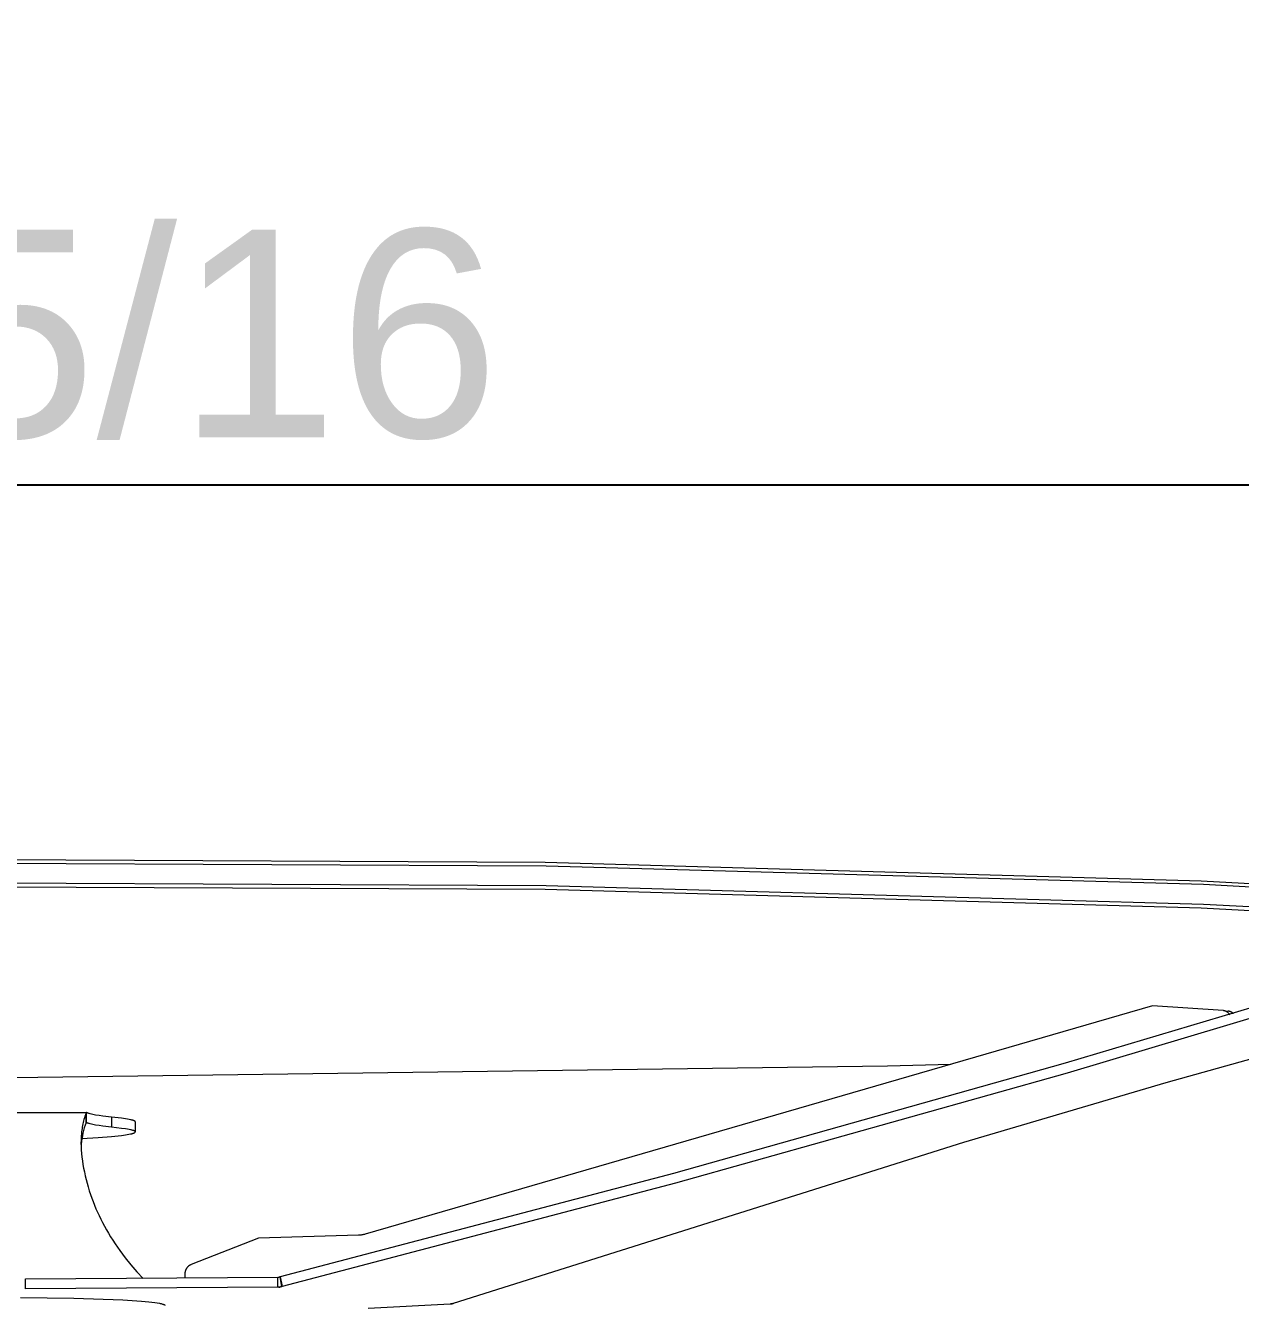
# Model space of a CAD drawing. Header units: inches. Extents: x 214 to 477, y -11 to 187.
# Drawn here: x 258.21 to 272.49, y 172.45 to 187.49 of the extents above; entities that cross this region are included whole.
import ezdxf

# ---------------------------------------------------------------- set-up
doc = ezdxf.new("R2010")
doc.units = ezdxf.units.IN
doc.layers.add('ZANO_R', color=7, linetype='Continuous', lineweight=0)
doc.layers.add('ZANO_W', color=1, linetype='Continuous', lineweight=0)
doc.styles.get("Standard").update_dxf_attribs({"font": 'arial.ttf'})
doc.dimstyles.new('amerykanie', dxfattribs={"dimtxt": 50, "dimasz": 50, "dimexe": 0.5, "dimexo": 0.5, "dimgap": 1, "dimtad": 1, "dimdec": 0, "dimzin": 0, "dimlunit": 5, "dimtxsty": 'Standard', "dimcen": 0.09, "dimclrd": 1, "dimclre": 1, "dimclrt": 1, "dimazin": 0, "dimtfac": 1, "dimtdec": 0, "dimtmove": 0, "dimatfit": 3, "dimfxl": 1, "dimtzin": 0, "dimarcsym": 1})

# ---------------------------------------------------------------- blocks, each defined once
blk = doc.blocks.new('*D359')
at = {"layer": 'ZANO_W', "color": 1, "lineweight": -2}
for p, q in [((236.449, 176.796), (236.449, 182.59)), ((279.757, 176.797), (279.757, 182.59)), ((237.449, 182.09), (278.757, 182.09))]:
    blk.add_line(p, q, dxfattribs=at)
at = {"layer": 'ZANO_W', "color": 1}
for points in [[(237.449, 182.256), (237.449, 181.923), (236.449, 182.09)], [(278.757, 181.923), (278.757, 182.256), (279.757, 182.09)]]:
    blk.add_solid(points, dxfattribs=at)
at = {"layer": 'ZANO_W', "color": 1, "insert": (258.103, 183.851), "char_height": 2.4375, "attachment_point": 5}
blk.add_mtext('43 5/16', dxfattribs=at)

msp = doc.modelspace()

# ---------------------------------------------------------------- linework, layer by layer
at = {"layer": 'ZANO_R'}
for p, q in [((255.58382, 177.65444), (264.33299, 177.61422)), ((264.32166, 177.65156), (255.5884, 177.69171)), ((272.03183, 177.43318), (264.32166, 177.65156)), ((264.33299, 177.61422), (272.05721, 177.39544)), ((264.33299, 177.37832), (255.58382, 177.41854)), ((255.5884, 177.37718), (264.32166, 177.33703)), ((264.32166, 177.33703), (272.03183, 177.11865)), ((272.05721, 177.15954), (264.33299, 177.37832)), ((274.95651, 177.27643), (272.03183, 177.43318)), ((272.05721, 177.39544), (274.98721, 177.23841)), ((274.98721, 177.00251), (272.05721, 177.15954)), ((272.03183, 177.11865), (274.95651, 176.9619)), ((273.36741, 176.16891), (270.43345, 175.29254)), ((271.45749, 175.96632), (262.20568, 173.28374)), ((273.39081, 176.05464), (270.45685, 175.17828)), ((272.2888, 175.91148), (271.45749, 175.96632)), ((271.6192, 175.06495), (274.68634, 175.92861)), ((272.29218, 175.91114), (272.2888, 175.91148)), ((272.29556, 175.91069), (272.29218, 175.91114)), ((272.29891, 175.91012), (272.29556, 175.91069)), ((272.29651, 175.91078), (272.34759, 175.90581)), ((272.30225, 175.90943), (272.29891, 175.91012)), ((272.30555, 175.90863), (272.30225, 175.90943)), ((272.30883, 175.90772), (272.30555, 175.90863)), ((272.31208, 175.90669), (272.30883, 175.90772)), ((272.31528, 175.90556), (272.31208, 175.90669)), ((272.31845, 175.90431), (272.31528, 175.90556)), ((272.32157, 175.90295), (272.31845, 175.90431)), ((272.32465, 175.90149), (272.32157, 175.90295)), ((272.32767, 175.89992), (272.32465, 175.90149)), ((272.33063, 175.89825), (272.32767, 175.89992)), ((272.33354, 175.89648), (272.33063, 175.89825)), ((272.33638, 175.89461), (272.33354, 175.89648)), ((272.33916, 175.89264), (272.33638, 175.89461)), ((272.34187, 175.89058), (272.33916, 175.89264)), ((272.3445, 175.88843), (272.34187, 175.89058)), ((272.34706, 175.88618), (272.3445, 175.88843)), ((272.34954, 175.88385), (272.34706, 175.88618)), ((272.35088, 175.9054), (272.34759, 175.90581)), ((272.35194, 175.88144), (272.34954, 175.88385)), ((272.35415, 175.90489), (272.35088, 175.9054)), ((272.35425, 175.87894), (272.35194, 175.88144)), ((272.3574, 175.90426), (272.35415, 175.90489)), ((272.35648, 175.87637), (272.35425, 175.87894)), ((272.35861, 175.87372), (272.35648, 175.87637)), ((272.36064, 175.90352), (272.3574, 175.90426)), ((272.36066, 175.871), (272.35861, 175.87372)), ((272.36384, 175.90267), (272.36064, 175.90352)), ((272.36261, 175.86821), (272.36066, 175.871)), ((272.36446, 175.86535), (272.36261, 175.86821)), ((272.36701, 175.9017), (272.36384, 175.90267)), ((272.36621, 175.86243), (272.36446, 175.86535)), ((272.37015, 175.90063), (272.36701, 175.9017)), ((272.37325, 175.89945), (272.37015, 175.90063)), ((272.3763, 175.89817), (272.37325, 175.89945)), ((272.37931, 175.89678), (272.3763, 175.89817)), ((272.38227, 175.89529), (272.37931, 175.89678)), ((272.38518, 175.89369), (272.38227, 175.89529)), ((272.38803, 175.892), (272.38518, 175.89369)), ((272.39081, 175.89021), (272.38803, 175.892)), ((272.39354, 175.88833), (272.39081, 175.89021)), ((272.3962, 175.88635), (272.39354, 175.88833)), ((272.39879, 175.88428), (272.3962, 175.88635)), ((272.40131, 175.88212), (272.39879, 175.88428)), ((272.40375, 175.87988), (272.40131, 175.88212)), ((272.40611, 175.87755), (272.40375, 175.87988)), ((272.40839, 175.87515), (272.40611, 175.87755)), ((268.34296, 175.25746), (258.06383, 175.12245)), ((270.43345, 175.29254), (265.83109, 173.99662)), ((269.08861, 175.27946), (268.34296, 175.25746)), ((270.45685, 175.17828), (265.85449, 173.88235)), ((269.24246, 174.36545), (271.6192, 175.06495)), ((257.7097, 174.71599), (258.9304, 174.71407)), ((258.89197, 174.5976), (258.88796, 174.57971)), ((258.89633, 174.6154), (258.89197, 174.5976)), ((258.90103, 174.63311), (258.89633, 174.6154)), ((258.90607, 174.65073), (258.90103, 174.63311)), ((258.91184, 174.66947), (258.90607, 174.65073)), ((258.91804, 174.68808), (258.91184, 174.66947)), ((258.92607, 174.59417), (258.91512, 174.56368)), ((258.92215, 174.6994), (258.91804, 174.68808)), ((258.92441, 174.70499), (258.92215, 174.6994)), ((258.92561, 174.70775), (258.92441, 174.70499)), ((258.92686, 174.71049), (258.92561, 174.70775)), ((258.92607, 174.59417), (258.92686, 174.71049)), ((258.92607, 174.59417), (258.92621, 174.59432)), ((258.92621, 174.59432), (258.92637, 174.59445)), ((258.92637, 174.59445), (258.92653, 174.59459)), ((258.92653, 174.59459), (258.92669, 174.59471)), ((258.92669, 174.59471), (258.92686, 174.59484)), ((258.92686, 174.71049), (258.93158, 174.71375)), ((258.92686, 174.59484), (258.92703, 174.59495)), ((258.92703, 174.59495), (258.9272, 174.59506)), ((258.9272, 174.59506), (258.92738, 174.59517)), ((258.92738, 174.59517), (258.92756, 174.59526)), ((258.92756, 174.59526), (258.92775, 174.59535)), ((258.92775, 174.59535), (258.92794, 174.59544)), ((258.92794, 174.59544), (258.92813, 174.59552)), ((258.92813, 174.59552), (258.92832, 174.59559)), ((258.92832, 174.59559), (258.92852, 174.59565)), ((258.92852, 174.59565), (258.92872, 174.59571)), ((258.92872, 174.59571), (258.92892, 174.59576)), ((258.92892, 174.59576), (258.92912, 174.59581)), ((258.92912, 174.59581), (258.92932, 174.59585)), ((258.92932, 174.59585), (258.92953, 174.59588)), ((258.92953, 174.59588), (258.92973, 174.5959)), ((258.92973, 174.5959), (258.92994, 174.59592)), ((258.92994, 174.59592), (258.93014, 174.59593)), ((258.93014, 174.59593), (258.93035, 174.59593)), ((258.93035, 174.59593), (258.93056, 174.59593)), ((258.93056, 174.59593), (258.93076, 174.59591)), ((258.93076, 174.59591), (258.93097, 174.59589)), ((258.93097, 174.59589), (258.93117, 174.59587)), ((258.93117, 174.59587), (258.93138, 174.59584)), ((258.93138, 174.59584), (258.93158, 174.5958)), ((258.93305, 174.71296), (258.93158, 174.71375)), ((258.93158, 174.5958), (258.93158, 174.71375)), ((258.93305, 174.59501), (258.93158, 174.5958)), ((258.93459, 174.71218), (258.93305, 174.71296)), ((258.93459, 174.59423), (258.93305, 174.59501)), ((258.93642, 174.7113), (258.93459, 174.71218)), ((258.93642, 174.59335), (258.93459, 174.59423)), ((258.93833, 174.71043), (258.93642, 174.7113)), ((258.94246, 174.70867), (258.93833, 174.71043)), ((258.94695, 174.70692), (258.94246, 174.70867)), ((258.95183, 174.70518), (258.94695, 174.70692)), ((258.95707, 174.70343), (258.95183, 174.70518)), ((258.96269, 174.70169), (258.95707, 174.70343)), ((258.975, 174.69821), (258.96269, 174.70169)), ((258.98874, 174.69475), (258.975, 174.69821)), ((259.00388, 174.69131), (258.98874, 174.69475)), ((259.03826, 174.68446), (259.00388, 174.69131)), ((259.07791, 174.6777), (259.03826, 174.68446)), ((259.12261, 174.67102), (259.07791, 174.6777)), ((259.22628, 174.65799), (259.12261, 174.67102)), ((259.34282, 174.64591), (259.22628, 174.65799)), ((259.22628, 174.65799), (259.22628, 174.54005)), ((259.39061, 174.63946), (259.34282, 174.64591)), ((259.41162, 174.63615), (259.39061, 174.63946)), ((259.43061, 174.63279), (259.41162, 174.63615)), ((259.44752, 174.62938), (259.43061, 174.63279)), ((259.45518, 174.62766), (259.44752, 174.62938)), ((259.4623, 174.62593), (259.45518, 174.62766)), ((259.46887, 174.62419), (259.4623, 174.62593)), ((259.47489, 174.62244), (259.46887, 174.62419)), ((259.48035, 174.62069), (259.47489, 174.62244)), ((259.48287, 174.61981), (259.48035, 174.62069)), ((259.48524, 174.61893), (259.48287, 174.61981)), ((259.48748, 174.61804), (259.48524, 174.61893)), ((259.48958, 174.61716), (259.48748, 174.61804)), ((259.49153, 174.61627), (259.48958, 174.61716)), ((259.49334, 174.61538), (259.49153, 174.61627)), ((259.49419, 174.61494), (259.49334, 174.61538)), ((259.49501, 174.6145), (259.49419, 174.61494)), ((259.49578, 174.61405), (259.49501, 174.6145)), ((259.49653, 174.61361), (259.49578, 174.61405)), ((259.49724, 174.61316), (259.49653, 174.61361)), ((259.49791, 174.61272), (259.49724, 174.61316)), ((259.49854, 174.61227), (259.49791, 174.61272)), ((259.49914, 174.61182), (259.49854, 174.61227)), ((259.4997, 174.61138), (259.49914, 174.61182)), ((259.50023, 174.61093), (259.4997, 174.61138)), ((259.50048, 174.61071), (259.50023, 174.61093)), ((259.50072, 174.61049), (259.50048, 174.61071)), ((259.50095, 174.61026), (259.50072, 174.61049)), ((259.50118, 174.61004), (259.50095, 174.61026)), ((259.50139, 174.60982), (259.50118, 174.61004)), ((259.50159, 174.60959), (259.50139, 174.60982)), ((259.50179, 174.60937), (259.50159, 174.60959)), ((259.50198, 174.60914), (259.50179, 174.60937)), ((259.50215, 174.60892), (259.50198, 174.60914)), ((259.50232, 174.6087), (259.50215, 174.60892)), ((259.50248, 174.60847), (259.50232, 174.6087)), ((259.50263, 174.60825), (259.50248, 174.60847)), ((259.50277, 174.60803), (259.50263, 174.60825)), ((259.5029, 174.6078), (259.50277, 174.60803)), ((259.50303, 174.60758), (259.5029, 174.6078)), ((259.50314, 174.60736), (259.50303, 174.60758)), ((259.50324, 174.60713), (259.50314, 174.60736)), ((259.50334, 174.60691), (259.50324, 174.60713)), ((259.50343, 174.60669), (259.50334, 174.60691)), ((259.5035, 174.60646), (259.50343, 174.60669)), ((259.50357, 174.60624), (259.5035, 174.60646)), ((259.50363, 174.60601), (259.50357, 174.60624)), ((259.50368, 174.60579), (259.50363, 174.60601)), ((259.50372, 174.60557), (259.50368, 174.60579)), ((259.50375, 174.60534), (259.50372, 174.60557)), ((259.50378, 174.60512), (259.50375, 174.60534)), ((259.50379, 174.6049), (259.50378, 174.60512)), ((259.50379, 174.60467), (259.50379, 174.6049)), ((259.50379, 174.60467), (259.50379, 174.48748)), ((258.87103, 174.47052), (258.86803, 174.43379)), ((258.87301, 174.48884), (258.87103, 174.47052)), ((258.87532, 174.50712), (258.87301, 174.48884)), ((258.87796, 174.52536), (258.87532, 174.50712)), ((258.88095, 174.54354), (258.87796, 174.52536)), ((258.88428, 174.56166), (258.88095, 174.54354)), ((258.88872, 174.47018), (258.8821, 174.43846)), ((258.88796, 174.57971), (258.88428, 174.56166)), ((258.89643, 174.50165), (258.88872, 174.47018)), ((258.90523, 174.53283), (258.89643, 174.50165)), ((258.91512, 174.56368), (258.90523, 174.53283)), ((258.93833, 174.59248), (258.93642, 174.59335)), ((258.94246, 174.59073), (258.93833, 174.59248)), ((258.94695, 174.58898), (258.94246, 174.59073)), ((258.95183, 174.58723), (258.94695, 174.58898)), ((258.95707, 174.58548), (258.95183, 174.58723)), ((258.96269, 174.58374), (258.95707, 174.58548)), ((258.975, 174.58026), (258.96269, 174.58374)), ((258.98874, 174.5768), (258.975, 174.58026)), ((259.00388, 174.57336), (258.98874, 174.5768)), ((259.03826, 174.56651), (259.00388, 174.57336)), ((259.07791, 174.55975), (259.03826, 174.56651)), ((259.12261, 174.55307), (259.07791, 174.55975)), ((259.22628, 174.54005), (259.12261, 174.55307)), ((259.22359, 174.43316), (259.34098, 174.44526)), ((259.34306, 174.52793), (259.22628, 174.54005)), ((259.34098, 174.44526), (259.38917, 174.45172)), ((259.39093, 174.52147), (259.34306, 174.52793)), ((259.38917, 174.45172), (259.41037, 174.45503)), ((259.41196, 174.51815), (259.39093, 174.52147)), ((259.41037, 174.45503), (259.42954, 174.4584)), ((259.43096, 174.51478), (259.41196, 174.51815)), ((259.42954, 174.4584), (259.44662, 174.46182)), ((259.44787, 174.51136), (259.43096, 174.51478)), ((259.44662, 174.46182), (259.46155, 174.46527)), ((259.45552, 174.50963), (259.44787, 174.51136)), ((259.46263, 174.5079), (259.45552, 174.50963)), ((259.46155, 174.46527), (259.4682, 174.46702)), ((259.46919, 174.50615), (259.46263, 174.5079)), ((259.4682, 174.46702), (259.47429, 174.46877)), ((259.47519, 174.5044), (259.46919, 174.50615)), ((259.47429, 174.46877), (259.47982, 174.47053)), ((259.48063, 174.50264), (259.47519, 174.5044)), ((259.47982, 174.47053), (259.48238, 174.47141)), ((259.48314, 174.50176), (259.48063, 174.50264)), ((259.48238, 174.47141), (259.48479, 174.47229)), ((259.48551, 174.50088), (259.48314, 174.50176)), ((259.48479, 174.47229), (259.48706, 174.47318)), ((259.48774, 174.49999), (259.48551, 174.50088)), ((259.48706, 174.47318), (259.48919, 174.47407)), ((259.48982, 174.4991), (259.48774, 174.49999)), ((259.48919, 174.47407), (259.49117, 174.47496)), ((259.49176, 174.49821), (259.48982, 174.4991)), ((259.49117, 174.47496), (259.49302, 174.47584)), ((259.49356, 174.49732), (259.49176, 174.49821)), ((259.49302, 174.47584), (259.49388, 174.47629)), ((259.4944, 174.49688), (259.49356, 174.49732)), ((259.49388, 174.47629), (259.49471, 174.47674)), ((259.49521, 174.49643), (259.4944, 174.49688)), ((259.49471, 174.47674), (259.49551, 174.47718)), ((259.49598, 174.49599), (259.49521, 174.49643)), ((259.49551, 174.47718), (259.49626, 174.47763)), ((259.49672, 174.49554), (259.49598, 174.49599)), ((259.49626, 174.47763), (259.49699, 174.47807)), ((259.49742, 174.49509), (259.49672, 174.49554)), ((259.49699, 174.47807), (259.49767, 174.47852)), ((259.49808, 174.49465), (259.49742, 174.49509)), ((259.49767, 174.47852), (259.49832, 174.47897)), ((259.49871, 174.4942), (259.49808, 174.49465)), ((259.49832, 174.47897), (259.49894, 174.47941)), ((259.4993, 174.49375), (259.49871, 174.4942)), ((259.49894, 174.47941), (259.49951, 174.47986)), ((259.49985, 174.49331), (259.4993, 174.49375)), ((259.49951, 174.47986), (259.50005, 174.48031)), ((259.50037, 174.49286), (259.49985, 174.49331)), ((259.50005, 174.48031), (259.50056, 174.48076)), ((259.50085, 174.49241), (259.50037, 174.49286)), ((259.50056, 174.48076), (259.50103, 174.4812)), ((259.5013, 174.49196), (259.50085, 174.49241)), ((259.50103, 174.4812), (259.50146, 174.48165)), ((259.50171, 174.49152), (259.5013, 174.49196)), ((259.50146, 174.48165), (259.50185, 174.4821)), ((259.50208, 174.49107), (259.50171, 174.49152)), ((259.50185, 174.4821), (259.50221, 174.48255)), ((259.50241, 174.49062), (259.50208, 174.49107)), ((259.50221, 174.48255), (259.50253, 174.483)), ((259.50271, 174.49017), (259.50241, 174.49062)), ((259.50253, 174.483), (259.50282, 174.48344)), ((259.50298, 174.48972), (259.50271, 174.49017)), ((259.50282, 174.48344), (259.50307, 174.48389)), ((259.5032, 174.48928), (259.50298, 174.48972)), ((259.50307, 174.48389), (259.50328, 174.48434)), ((259.50339, 174.48883), (259.5032, 174.48928)), ((259.50328, 174.48434), (259.50346, 174.48479)), ((259.50355, 174.48838), (259.50339, 174.48883)), ((259.50346, 174.48479), (259.50359, 174.48524)), ((259.50366, 174.48793), (259.50355, 174.48838)), ((259.50359, 174.48524), (259.5037, 174.48569)), ((259.50374, 174.48748), (259.50366, 174.48793)), ((259.5037, 174.48569), (259.50376, 174.48614)), ((259.50379, 174.48703), (259.50374, 174.48748)), ((259.50376, 174.48614), (259.50379, 174.48658)), ((259.50379, 174.48658), (259.50379, 174.48703)), ((258.86621, 174.39448), (258.86575, 174.35512)), ((258.86575, 174.35512), (258.86655, 174.31577)), ((258.86695, 174.41414), (258.86621, 174.39448)), ((258.86655, 174.31577), (258.86854, 174.27646)), ((258.86892, 174.3422), (258.86677, 174.30988)), ((258.86803, 174.43379), (258.86695, 174.41414)), ((258.8722, 174.37444), (258.86892, 174.3422)), ((258.87659, 174.40654), (258.8722, 174.37444)), ((258.8821, 174.43846), (258.87659, 174.40654)), ((258.87738, 174.41044), (259.06797, 174.42133)), ((259.06797, 174.42133), (259.22359, 174.43316)), ((263.24526, 172.4719), (269.24246, 174.36545)), ((258.86854, 174.27646), (258.87203, 174.23302)), ((258.87203, 174.23302), (258.87675, 174.1897)), ((258.87675, 174.1897), (258.88259, 174.14652)), ((258.88259, 174.14652), (258.88941, 174.10348)), ((258.88941, 174.10348), (258.89722, 174.05941)), ((258.89722, 174.05941), (258.9059, 174.01551)), ((258.9059, 174.01551), (258.91546, 173.97179)), ((265.83109, 173.99662), (261.20655, 172.78222)), ((258.91546, 173.97179), (258.92587, 173.92827)), ((258.92587, 173.92827), (258.93748, 173.88369)), ((258.93748, 173.88369), (258.94998, 173.83935)), ((265.85449, 173.88235), (261.22994, 172.66796)), ((258.94998, 173.83935), (258.96337, 173.79528)), ((258.96337, 173.79528), (258.97765, 173.75148)), ((258.97765, 173.75148), (258.9924, 173.70913)), ((258.9924, 173.70913), (259.00799, 173.66707)), ((259.00799, 173.66707), (259.02438, 173.62532)), ((259.02438, 173.62532), (259.04158, 173.58389)), ((259.04158, 173.58389), (259.05956, 173.5428)), ((259.05956, 173.5428), (259.07832, 173.50205)), ((259.07832, 173.50205), (259.09783, 173.46166)), ((259.09783, 173.46166), (259.11809, 173.42164)), ((259.11809, 173.42164), (259.14075, 173.37892)), ((259.14075, 173.37892), (259.16424, 173.33666)), ((259.16424, 173.33666), (259.18853, 173.29484)), ((259.18853, 173.29484), (259.21359, 173.25348)), ((259.21359, 173.25348), (259.23942, 173.21259)), ((262.12768, 173.27147), (260.95368, 173.23841)), ((262.13757, 173.27191), (262.12768, 173.27147)), ((262.14743, 173.27267), (262.13757, 173.27191)), ((262.15727, 173.27374), (262.14743, 173.27267)), ((262.16707, 173.27512), (262.15727, 173.27374)), ((262.17682, 173.27681), (262.16707, 173.27512)), ((262.18651, 173.27882), (262.17682, 173.27681)), ((262.19613, 173.28112), (262.18651, 173.27882)), ((262.20568, 173.28374), (262.19613, 173.28112)), ((259.23942, 173.21259), (259.26597, 173.17216)), ((259.26597, 173.17216), (259.32117, 173.09273)), ((259.32117, 173.09273), (259.35289, 173.04956)), ((260.95368, 173.23841), (260.1592, 172.92775)), ((259.35289, 173.04956), (259.38539, 173.00697)), ((259.38539, 173.00697), (259.4526, 172.92353)), ((259.4526, 172.92353), (259.52257, 172.84237)), ((259.52257, 172.84237), (259.59506, 172.76347)), ((260.08696, 172.82182), (260.08685, 172.8176)), ((260.08685, 172.8176), (260.08689, 172.81338)), ((260.08689, 172.81338), (260.08689, 172.76687)), ((260.08721, 172.82603), (260.08696, 172.82182)), ((260.08761, 172.83023), (260.08721, 172.82603)), ((260.08816, 172.83442), (260.08761, 172.83023)), ((260.08885, 172.83858), (260.08816, 172.83442)), ((260.08968, 172.84272), (260.08885, 172.83858)), ((260.09066, 172.84683), (260.08968, 172.84272)), ((260.09178, 172.8509), (260.09066, 172.84683)), ((260.09304, 172.85492), (260.09178, 172.8509)), ((260.09444, 172.85891), (260.09304, 172.85492)), ((260.09598, 172.86284), (260.09444, 172.85891)), ((260.09765, 172.86671), (260.09598, 172.86284)), ((260.09946, 172.87053), (260.09765, 172.86671)), ((260.10139, 172.87428), (260.09946, 172.87053)), ((260.10346, 172.87796), (260.10139, 172.87428)), ((260.10565, 172.88156), (260.10346, 172.87796)), ((260.10797, 172.88509), (260.10565, 172.88156)), ((260.11041, 172.88854), (260.10797, 172.88509)), ((260.11297, 172.8919), (260.11041, 172.88854)), ((260.11564, 172.89516), (260.11297, 172.8919)), ((260.11842, 172.89834), (260.11564, 172.89516)), ((260.12131, 172.90141), (260.11842, 172.89834)), ((260.12431, 172.90438), (260.12131, 172.90141)), ((260.12741, 172.90725), (260.12431, 172.90438)), ((260.1306, 172.91), (260.12741, 172.90725)), ((260.13389, 172.91265), (260.1306, 172.91)), ((260.13727, 172.91518), (260.13389, 172.91265)), ((260.14074, 172.91759), (260.13727, 172.91518)), ((260.14429, 172.91987), (260.14074, 172.91759)), ((260.14791, 172.92204), (260.14429, 172.91987)), ((260.15161, 172.92407), (260.14791, 172.92204)), ((260.15537, 172.92598), (260.15161, 172.92407)), ((260.1592, 172.92775), (260.15537, 172.92598)), ((258.21488, 172.76065), (261.17796, 172.77905)), ((258.21488, 172.6427), (258.21488, 172.76062)), ((261.17796, 172.6611), (258.21488, 172.6427)), ((261.17796, 172.77905), (261.18136, 172.77917)), ((261.17796, 172.6611), (261.17796, 172.77905)), ((261.18456, 172.66137), (261.17796, 172.6611)), ((261.18136, 172.77917), (261.18475, 172.77941)), ((261.19115, 172.66187), (261.18456, 172.66137)), ((261.18475, 172.77941), (261.18813, 172.77976)), ((261.18813, 172.77976), (261.1915, 172.78021)), ((261.19771, 172.66258), (261.19115, 172.66187)), ((261.19124, 172.66168), (261.19719, 172.66233)), ((261.1915, 172.78021), (261.19485, 172.78078)), ((261.19485, 172.78078), (261.19819, 172.78145)), ((261.19719, 172.66233), (261.20311, 172.66317)), ((261.20381, 172.66297), (261.1972, 172.6622)), ((261.20425, 172.66351), (261.19771, 172.66258)), ((261.19819, 172.78145), (261.20149, 172.78223)), ((261.20149, 172.78223), (261.22362, 172.6676)), ((261.20655, 172.78222), (261.20168, 172.78124)), ((261.20311, 172.66317), (261.20774, 172.66396)), ((261.2104, 172.66393), (261.20381, 172.66297)), ((261.21075, 172.66466), (261.20425, 172.66351)), ((261.20655, 172.78222), (261.22994, 172.66796)), ((261.20774, 172.66396), (261.21234, 172.66487)), ((261.21695, 172.66508), (261.2104, 172.66393)), ((261.21721, 172.66603), (261.21075, 172.66466)), ((261.22347, 172.66642), (261.21695, 172.66508)), ((261.22362, 172.6676), (261.21721, 172.66603)), ((261.22994, 172.66796), (261.22347, 172.66642)), ((258.15547, 172.53899), (258.78217, 172.53186)), ((258.78217, 172.53186), (259.35578, 172.51139)), ((259.35578, 172.51139), (259.57564, 172.49692)), ((259.57564, 172.49692), (259.66262, 172.48898)), ((259.66262, 172.48898), (259.73313, 172.48075)), ((259.73313, 172.48075), (259.76212, 172.47657)), ((259.76212, 172.47657), (259.78695, 172.47236)), ((259.78695, 172.47236), (259.79782, 172.47025)), ((259.79782, 172.47025), (259.80767, 172.46814)), ((259.80767, 172.46814), (259.8165, 172.46604)), ((259.8165, 172.46604), (259.82434, 172.46393)), ((259.82434, 172.46393), (259.82789, 172.46288)), ((259.82789, 172.46288), (259.83119, 172.46184)), ((259.83119, 172.46184), (259.83425, 172.46079)), ((259.83425, 172.46079), (259.83707, 172.45975)), ((259.83707, 172.45975), (259.83965, 172.4587)), ((259.83965, 172.4587), (259.84085, 172.45818)), ((259.84085, 172.45818), (259.84199, 172.45767)), ((259.84199, 172.45767), (259.84308, 172.45715)), ((259.84308, 172.45715), (259.8441, 172.45663)), ((259.8441, 172.45663), (259.84507, 172.45611)), ((259.84507, 172.45611), (259.84598, 172.4556)), ((259.84598, 172.4556), (259.84683, 172.45508)), ((259.84683, 172.45508), (259.84763, 172.45456)), ((259.84763, 172.45456), (259.84837, 172.45405)), ((259.84837, 172.45405), (259.84905, 172.45354)), ((259.84905, 172.45354), (259.84967, 172.45302)), ((259.84967, 172.45302), (259.85024, 172.45251)), ((259.85024, 172.45251), (259.85075, 172.452)), ((259.85075, 172.452), (259.85121, 172.45149)), ((259.85121, 172.45149), (259.85162, 172.45098)), ((259.85162, 172.45098), (259.85196, 172.45048)), ((259.85196, 172.45048), (259.85226, 172.44997)), ((259.85226, 172.44997), (259.8525, 172.44946)), ((259.8525, 172.44946), (259.85268, 172.44896)), ((259.85268, 172.44896), (259.85281, 172.44845)), ((259.85281, 172.44845), (259.85289, 172.44795)), ((259.85289, 172.44795), (259.85292, 172.44745)), ((262.24002, 172.41332), (263.20373, 172.46402)), ((263.20373, 172.46402), (263.20903, 172.46428)), ((263.20903, 172.46428), (263.21432, 172.46469)), ((263.22, 172.46553), (263.2141, 172.46488)), ((263.2141, 172.46488), (263.21863, 172.46548)), ((263.21432, 172.46469), (263.21959, 172.46526)), ((263.21863, 172.46548), (263.22314, 172.46622)), ((263.21959, 172.46526), (263.22484, 172.466)), ((263.22588, 172.46636), (263.22, 172.46553)), ((263.22314, 172.46622), (263.22763, 172.46709)), ((263.22484, 172.466), (263.23006, 172.46689)), ((263.23173, 172.46738), (263.22588, 172.46636)), ((263.22763, 172.46709), (263.23209, 172.46809)), ((263.23006, 172.46689), (263.23526, 172.46794)), ((263.23754, 172.46858), (263.23173, 172.46738)), ((263.23209, 172.46809), (263.23652, 172.46923)), ((263.23526, 172.46794), (263.24042, 172.46915)), ((263.23652, 172.46923), (263.24091, 172.4705)), ((263.24332, 172.46996), (263.23754, 172.46858)), ((263.24091, 172.4705), (263.24526, 172.4719)), ((263.24904, 172.47153), (263.24332, 172.46996)), ((263.24904, 172.47153), (263.24873, 172.47306))]:
    msp.add_line(p, q, dxfattribs=at)

# ---------------------------------------------------------------- dimensions: what is measured, and where the dimension line sits
at = {"layer": 'ZANO_W'}
dim = msp.add_linear_dim(base=(279.75659, 182.08973), p1=(236.44923, 176.29595), p2=(279.75659, 176.29717), dimstyle='amerykanie', override={"dimtxt": 2.4375, "dimasz": 1, "dimgap": 0.5, "dimdec": 4, "dimaunit": 1, "dimadec": 1, "dimtdec": 4, "dimtmove": 1, "dimfrac": 2}, dxfattribs=at)
dim.commit()
dim.dimension.update_dxf_attribs({"geometry": '*D359', "text_midpoint": (258.10291, 183.85088)})

doc.saveas('drawing.dxf')
